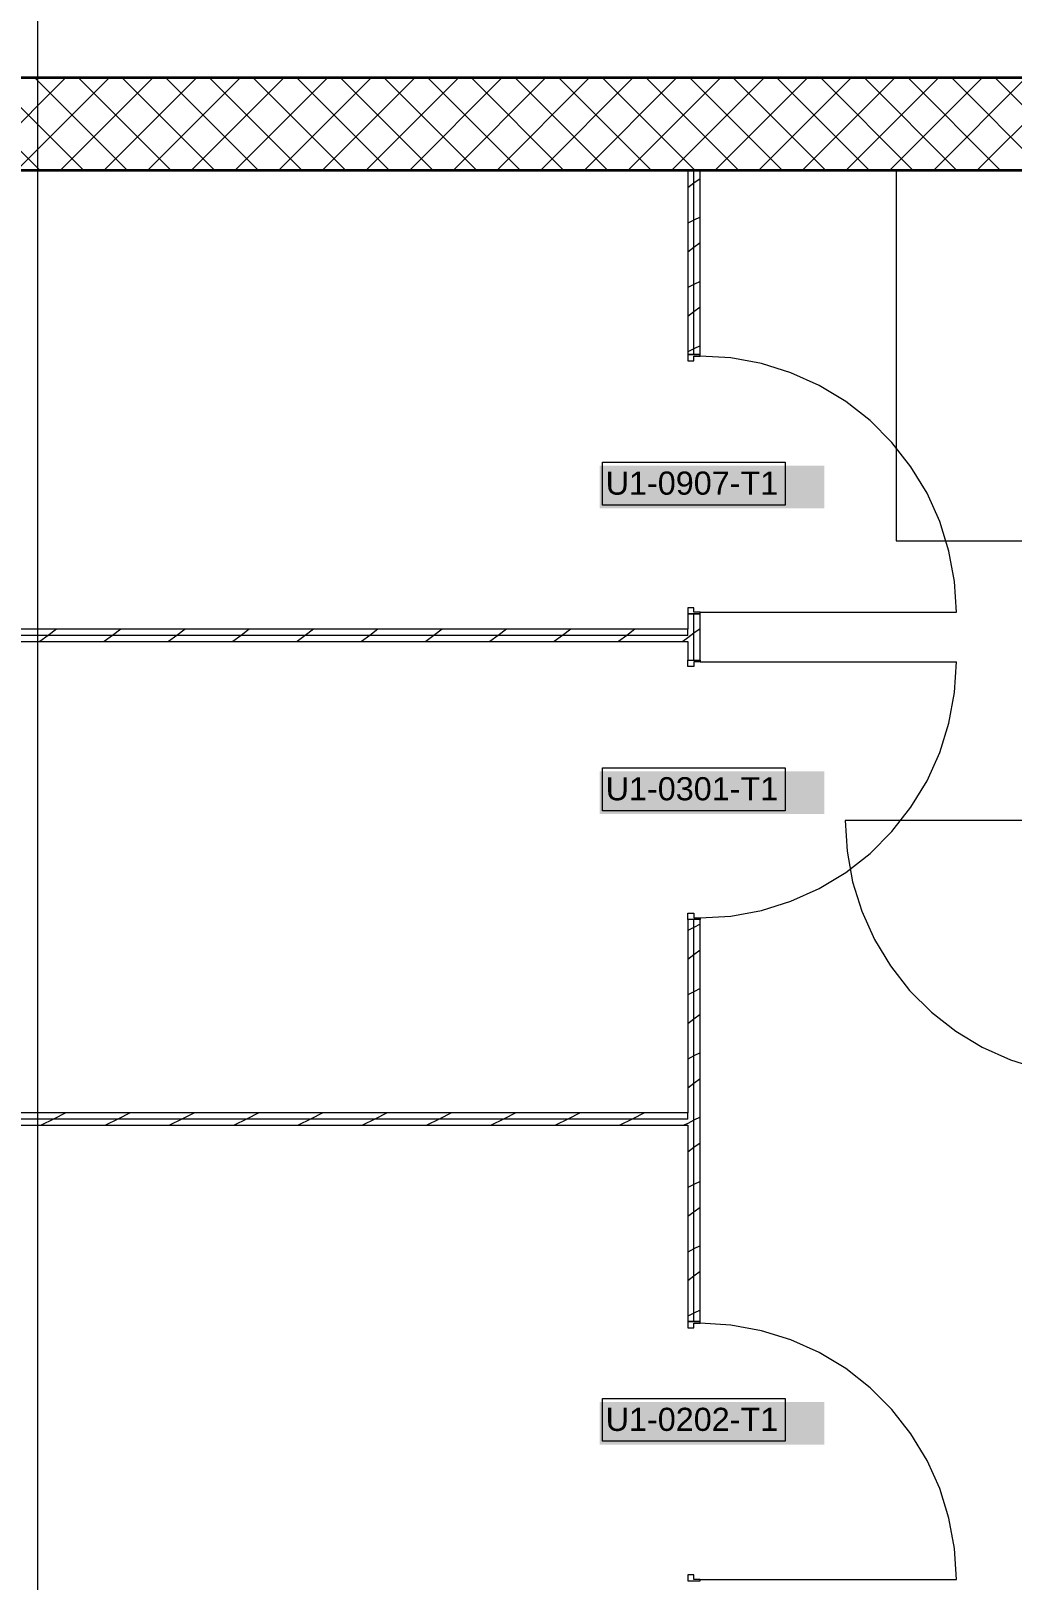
# Model space of a CAD drawing. Extents: x -882 to 613, y -179 to 707.
# Drawn here: x 134.7 to 198.3, y 466.9 to 567.3 of the extents above; entities that cross this region are included whole.
import ezdxf
from ezdxf.lldxf.tags import DXFTag

# ---------------------------------------------------------------- set-up
doc = ezdxf.new("R2010")
doc.units = 0
doc.layers.get('0').update_dxf_attribs({"lineweight": 13})
for name, color, linetype, lineweight in [('A-DETL-GENF-HDLN', 7, '_Verdeckte Linien_', 9), ('A-DOOR-____-IDEN', 7, 'Continuous', 5), ('A-DOOR-FRAM-MCUT', 7, 'Continuous', 9), ('A-DOOR-OPNG-OTLN', 7, 'Continuous', 9), ('A-WALL-____-MCUT', 7, 'Continuous', 35), ('A-WALL-____-PATT', 7, 'Continuous', 35), ('A-WALL-FNSH-MCUT', 7, 'Continuous', 35), ('S-GRID-____-OTLN', 7, 'Continuous', 5)]:
    doc.layers.add(name, color=color, linetype=linetype, lineweight=lineweight)
doc.styles.get("Standard").update_dxf_attribs({"font": 'arial.ttf'})
tags = doc.linetypes.add('_Rasterlinie_', pattern=[0.375, 0.2, -0.05, 0.075, -0.05]).pattern_tags.tags
tags[10:11] = [DXFTag(74, 4), DXFTag(75, 0), DXFTag(340, '0'), DXFTag(46, 1.0), DXFTag(50, 0.0), DXFTag(44, 0.0), DXFTag(45, 0.0)]
tags[8:9] = [DXFTag(74, 4), DXFTag(75, 0), DXFTag(340, '0'), DXFTag(46, 1.0), DXFTag(50, 0.0), DXFTag(44, 0.0), DXFTag(45, 0.0)]
tags[6:7] = [DXFTag(74, 4), DXFTag(75, 0), DXFTag(340, '0'), DXFTag(46, 1.0), DXFTag(50, 0.0), DXFTag(44, 0.0), DXFTag(45, 0.0)]
tags[4:5] = [DXFTag(74, 4), DXFTag(75, 0), DXFTag(340, '0'), DXFTag(46, 1.0), DXFTag(50, 0.0), DXFTag(44, 0.0), DXFTag(45, 0.0)]
tags = doc.linetypes.add('_Verdeckte Linien_', pattern=[0.15, 0.1, -0.05]).pattern_tags.tags
tags[6:7] = [DXFTag(74, 4), DXFTag(75, 0), DXFTag(340, '0'), DXFTag(46, 1.0), DXFTag(50, 0.0), DXFTag(44, 0.0), DXFTag(45, 0.0)]
tags[4:5] = [DXFTag(74, 4), DXFTag(75, 0), DXFTag(340, '0'), DXFTag(46, 1.0), DXFTag(50, 0.0), DXFTag(44, 0.0), DXFTag(45, 0.0)]

# ---------------------------------------------------------------- blocks, each defined once
blk = doc.blocks.new('Referenz-A0UJ2IESXE', base_point=(-902.38, -164.15))
at = {"layer": 'A-DETL-GENF-HDLN', "color": 0, "linetype": '_Verdeckte Linien_', "ltscale": 0.13}
for p, q in [((203.79, 558.29), (190.79, 558.29)), ((190.79, 558.29), (190.79, 534.29)), ((190.79, 534.29), (222.79, 534.29))]:
    blk.add_line(p, q, dxfattribs=at)
at = {"layer": 'A-DOOR-____-IDEN', "color": 0, "linetype": 'Continuous', "ltscale": 0.13}
for p, q in [((171.77, 539.4), (183.61, 539.4)), ((171.77, 536.62), (171.77, 539.4)), ((183.61, 539.4), (183.61, 536.62)), ((183.61, 536.62), (171.77, 536.62)), ((171.77, 519.6), (183.61, 519.6)), ((171.77, 516.82), (171.77, 519.6)), ((183.61, 519.6), (183.61, 516.82)), ((183.61, 516.82), (171.77, 516.82)), ((171.77, 478.75), (183.61, 478.75)), ((171.77, 475.97), (171.77, 478.75)), ((183.61, 478.75), (183.61, 475.97)), ((183.61, 475.97), (171.77, 475.97))]:
    blk.add_line(p, q, dxfattribs=at)
at = {"layer": 'A-DOOR-____-IDEN', "color": 7, "linetype": 'Continuous', "ltscale": 0.13, "true_color": 0xffffff}
for points in [[(171.59, 536.4), (186.13, 536.4), (171.59, 539.16)], [(186.13, 536.4), (171.59, 539.16), (186.13, 539.16)], [(171.59, 516.6), (186.13, 516.6), (171.59, 519.36)], [(186.13, 516.6), (171.59, 519.36), (186.13, 519.36)], [(171.59, 475.75), (186.13, 475.75), (171.59, 478.51)], [(186.13, 475.75), (171.59, 478.51), (186.13, 478.51)]]:
    blk.add_solid(points, dxfattribs=at)
at = {"layer": 'A-DOOR-FRAM-MCUT', "color": 0, "linetype": 'Continuous', "ltscale": 0.13}
for p, q in [((178.09, 546.37), (177.29, 546.37)), ((177.29, 546.37), (177.29, 545.97)), ((177.69, 545.97), (177.69, 546.27)), ((177.69, 546.27), (178.09, 546.27)), ((178.09, 546.27), (178.09, 546.37)), ((177.29, 545.97), (177.69, 545.97)), ((177.69, 529.97), (177.29, 529.97)), ((177.29, 529.97), (177.29, 529.57)), ((177.29, 529.57), (178.09, 529.57)), ((177.69, 529.67), (177.69, 529.97)), ((178.09, 529.67), (177.69, 529.67)), ((178.09, 529.57), (178.09, 529.67)), ((177.29, 526.57), (178.09, 526.57)), ((177.29, 526.17), (177.29, 526.57)), ((177.69, 526.17), (177.29, 526.17)), ((177.69, 526.47), (177.69, 526.17)), ((178.09, 526.47), (177.69, 526.47)), ((178.09, 526.57), (178.09, 526.47)), ((177.29, 510.17), (177.69, 510.17)), ((177.29, 509.77), (177.29, 510.17)), ((177.69, 510.17), (177.69, 509.87)), ((178.09, 509.77), (177.29, 509.77)), ((177.69, 509.87), (178.09, 509.87)), ((178.09, 509.87), (178.09, 509.77)), ((178.09, 483.72), (177.29, 483.72)), ((177.29, 483.72), (177.29, 483.32)), ((177.29, 483.32), (177.69, 483.32)), ((177.69, 483.32), (177.69, 483.62)), ((177.69, 483.62), (178.09, 483.62)), ((178.09, 483.62), (178.09, 483.72)), ((177.69, 467.32), (177.29, 467.32)), ((177.29, 467.32), (177.29, 466.92)), ((177.29, 466.92), (178.09, 466.92)), ((177.69, 467.02), (177.69, 467.32)), ((178.09, 467.02), (177.69, 467.02)), ((178.09, 466.92), (178.09, 467.02))]:
    blk.add_line(p, q, dxfattribs=at)
at = {"layer": 'A-DOOR-OPNG-OTLN', "color": 0, "linetype": 'Continuous', "ltscale": 0.13}
for p, q in [((180.09, 546.15), (178.09, 546.27)), ((182.06, 545.78), (180.09, 546.15)), ((183.97, 545.19), (182.06, 545.78)), ((185.8, 544.37), (183.97, 545.19)), ((187.52, 543.33), (185.8, 544.37)), ((189.1, 542.09), (187.52, 543.33)), ((190.51, 540.67), (189.1, 542.09)), ((191.75, 539.1), (190.51, 540.67)), ((192.79, 537.38), (191.75, 539.1)), ((193.61, 535.55), (192.79, 537.38)), ((194.21, 533.64), (193.61, 535.55)), ((194.57, 531.67), (194.21, 533.64)), ((194.69, 529.67), (194.57, 531.67)), ((178.09, 529.67), (194.69, 529.67)), ((178.09, 526.47), (194.69, 526.47)), ((194.57, 524.47), (194.69, 526.47)), ((194.21, 522.49), (194.57, 524.47)), ((193.61, 520.58), (194.21, 522.49)), ((192.79, 518.75), (193.61, 520.58)), ((191.75, 517.04), (192.79, 518.75)), ((204.09, 516.19), (187.49, 516.19)), ((187.49, 516.19), (187.61, 514.19)), ((190.51, 515.46), (191.75, 517.04)), ((189.1, 514.04), (190.51, 515.46)), ((187.61, 514.19), (187.97, 512.22)), ((187.52, 512.81), (189.1, 514.04)), ((185.8, 511.77), (187.52, 512.81)), ((187.97, 512.22), (188.57, 510.31)), ((183.97, 510.95), (185.8, 511.77)), ((180.09, 509.99), (182.06, 510.35)), ((182.06, 510.35), (183.97, 510.95)), ((188.57, 510.31), (189.39, 508.48)), ((178.09, 509.87), (180.09, 509.99)), ((189.39, 508.48), (190.43, 506.76)), ((190.43, 506.76), (191.66, 505.18)), ((191.66, 505.18), (193.08, 503.77)), ((193.08, 503.77), (194.66, 502.53)), ((194.66, 502.53), (196.37, 501.49)), ((196.37, 501.49), (198.2, 500.67)), ((198.2, 500.67), (200.12, 500.07)), ((180.09, 483.5), (178.09, 483.62)), ((182.06, 483.13), (180.09, 483.5)), ((183.97, 482.54), (182.06, 483.13)), ((185.8, 481.72), (183.97, 482.54)), ((187.52, 480.68), (185.8, 481.72)), ((189.1, 479.44), (187.52, 480.68)), ((190.51, 478.02), (189.1, 479.44)), ((191.75, 476.45), (190.51, 478.02)), ((192.79, 474.73), (191.75, 476.45)), ((193.61, 472.9), (192.79, 474.73)), ((194.21, 470.99), (193.61, 472.9)), ((194.57, 469.02), (194.21, 470.99)), ((194.69, 467.02), (194.57, 469.02)), ((178.09, 467.02), (194.69, 467.02))]:
    blk.add_line(p, q, dxfattribs=at)
at = {"layer": 'A-WALL-____-MCUT', "color": 0, "linetype": 'Continuous', "ltscale": 0.35}
for p, q in [((368.89, 564.29), (-640.67, 564.29)), ((222.79, 558.29), (111.49, 558.29))]:
    blk.add_line(p, q, dxfattribs=at)
at = {"layer": 'A-WALL-____-MCUT', "color": 0, "linetype": 'Continuous', "lineweight": 9, "ltscale": 0.13}
for p, q in [((177.69, 546.37), (177.69, 558.29)), ((177.69, 526.57), (177.69, 529.57)), ((177.29, 528.17), (111.49, 528.17)), ((177.29, 528.17), (177.29, 528.57)), ((177.69, 483.72), (177.69, 509.77)), ((177.29, 496.84), (177.29, 497.24)), ((177.29, 496.84), (111.49, 496.84))]:
    blk.add_line(p, q, dxfattribs=at)
at = {"layer": 'A-WALL-____-PATT', "color": 0, "linetype": 'Continuous', "lineweight": 9, "ltscale": 0.13}
for p, q in [((135.33, 558.29), (129.33, 564.29)), ((130.97, 558.29), (136.97, 564.29)), ((138.16, 558.29), (132.16, 564.29)), ((133.8, 558.29), (139.8, 564.29)), ((140.99, 558.29), (134.99, 564.29)), ((136.63, 558.29), (142.63, 564.29)), ((143.82, 558.29), (137.82, 564.29)), ((139.46, 558.29), (145.46, 564.29)), ((146.65, 558.29), (140.65, 564.29)), ((142.28, 558.29), (148.28, 564.29)), ((149.47, 558.29), (143.47, 564.29)), ((145.11, 558.29), (151.11, 564.29)), ((152.3, 558.29), (146.3, 564.29)), ((147.94, 558.29), (153.94, 564.29)), ((155.13, 558.29), (149.13, 564.29)), ((150.77, 558.29), (156.77, 564.29)), ((157.96, 558.29), (151.96, 564.29)), ((153.6, 558.29), (159.6, 564.29)), ((160.79, 558.29), (154.79, 564.29)), ((156.43, 558.29), (162.43, 564.29)), ((163.62, 558.29), (157.62, 564.29)), ((159.25, 558.29), (165.25, 564.29)), ((166.45, 558.29), (160.45, 564.29)), ((162.08, 558.29), (168.08, 564.29)), ((169.27, 558.29), (163.27, 564.29)), ((164.91, 558.29), (170.91, 564.29)), ((172.1, 558.29), (166.1, 564.29)), ((167.74, 558.29), (173.74, 564.29)), ((174.93, 558.29), (168.93, 564.29)), ((170.57, 558.29), (176.57, 564.29)), ((177.76, 558.29), (171.76, 564.29)), ((173.4, 558.29), (179.4, 564.29)), ((180.59, 558.29), (174.59, 564.29)), ((176.23, 558.29), (182.23, 564.29)), ((183.42, 558.29), (177.42, 564.29)), ((179.05, 558.29), (185.05, 564.29)), ((186.24, 558.29), (180.24, 564.29)), ((181.88, 558.29), (187.88, 564.29)), ((189.07, 558.29), (183.07, 564.29)), ((184.71, 558.29), (190.71, 564.29)), ((191.9, 558.29), (185.9, 564.29)), ((187.54, 558.29), (193.54, 564.29)), ((194.73, 558.29), (188.73, 564.29)), ((190.37, 558.29), (196.37, 564.29)), ((197.56, 558.29), (191.56, 564.29)), ((193.2, 558.29), (199.2, 564.29)), ((200.39, 558.29), (194.39, 564.29)), ((196.02, 558.29), (202.02, 564.29)), ((203.21, 558.29), (197.21, 564.29)), ((177.69, 557.46), (177.29, 557.16)), ((178.09, 557.76), (177.69, 557.46)), ((178.09, 555.27), (177.69, 555.07)), ((177.69, 555.07), (177.29, 554.87)), ((177.69, 553.3), (177.29, 553)), ((178.09, 553.6), (177.69, 553.3)), ((177.69, 550.91), (177.29, 550.71)), ((178.09, 551.11), (177.69, 550.91)), ((178.09, 549.43), (177.69, 549.13)), ((177.69, 549.13), (177.29, 548.83)), ((177.69, 546.74), (177.29, 546.54)), ((178.09, 546.94), (177.69, 546.74)), ((135.85, 528.17), (135.32, 527.77)), ((136.39, 528.57), (135.85, 528.17)), ((140.02, 528.17), (139.48, 527.77)), ((140.55, 528.57), (140.02, 528.17)), ((144.18, 528.17), (143.65, 527.77)), ((144.72, 528.57), (144.18, 528.17)), ((148.35, 528.17), (147.81, 527.77)), ((148.88, 528.57), (148.35, 528.17)), ((152.51, 528.17), (151.98, 527.77)), ((153.05, 528.57), (152.51, 528.17)), ((156.68, 528.17), (156.14, 527.77)), ((157.21, 528.57), (156.68, 528.17)), ((160.84, 528.17), (160.31, 527.77)), ((161.38, 528.57), (160.84, 528.17)), ((165.01, 528.17), (164.47, 527.77)), ((165.54, 528.57), (165.01, 528.17)), ((169.17, 528.17), (168.64, 527.77)), ((169.71, 528.57), (169.17, 528.17)), ((173.34, 528.17), (172.8, 527.77)), ((173.87, 528.57), (173.34, 528.17)), ((177.69, 528.31), (177.29, 528.01)), ((178.09, 528.61), (177.69, 528.31)), ((177.29, 528.01), (176.97, 527.77)), ((177.69, 509.26), (177.29, 509.06)), ((178.09, 509.46), (177.69, 509.26)), ((177.69, 507.48), (177.29, 507.18)), ((178.09, 507.78), (177.69, 507.48)), ((177.69, 505.09), (177.29, 504.89)), ((178.09, 505.29), (177.69, 505.09)), ((177.69, 503.32), (177.29, 503.02)), ((178.09, 503.62), (177.69, 503.32)), ((178.09, 501.13), (177.69, 500.93)), ((177.69, 500.93), (177.29, 500.73)), ((177.69, 499.15), (177.29, 498.85)), ((178.09, 499.45), (177.69, 499.15)), ((136.99, 497.24), (136.19, 496.84)), ((141.16, 497.24), (140.36, 496.84)), ((145.32, 497.24), (144.52, 496.84)), ((149.49, 497.24), (148.69, 496.84)), ((153.65, 497.24), (152.85, 496.84)), ((157.82, 497.24), (157.02, 496.84)), ((161.98, 497.24), (161.18, 496.84)), ((166.15, 497.24), (165.35, 496.84)), ((170.31, 497.24), (169.51, 496.84)), ((174.48, 497.24), (173.68, 496.84)), ((136.19, 496.84), (135.39, 496.44)), ((140.36, 496.84), (139.56, 496.44)), ((144.52, 496.84), (143.72, 496.44)), ((148.69, 496.84), (147.89, 496.44)), ((152.85, 496.84), (152.05, 496.44)), ((157.02, 496.84), (156.22, 496.44)), ((161.18, 496.84), (160.38, 496.44)), ((165.35, 496.84), (164.55, 496.44)), ((169.51, 496.84), (168.71, 496.44)), ((173.68, 496.84), (172.88, 496.44)), ((177.29, 496.56), (177.04, 496.44)), ((177.69, 496.76), (177.29, 496.56)), ((178.09, 496.96), (177.69, 496.76)), ((178.09, 495.29), (177.69, 494.99)), ((177.69, 494.99), (177.29, 494.69)), ((177.69, 492.6), (177.29, 492.4)), ((178.09, 492.8), (177.69, 492.6)), ((178.09, 491.12), (177.69, 490.82)), ((177.69, 490.82), (177.29, 490.52)), ((177.69, 488.43), (177.29, 488.23)), ((178.09, 488.63), (177.69, 488.43)), ((177.69, 486.66), (177.29, 486.36)), ((178.09, 486.96), (177.69, 486.66)), ((177.69, 484.27), (177.29, 484.07)), ((178.09, 484.47), (177.69, 484.27))]:
    blk.add_line(p, q, dxfattribs=at)
at = {"layer": 'A-WALL-FNSH-MCUT', "color": 0, "linetype": 'Continuous', "lineweight": 9, "ltscale": 0.13}
for p, q in [((177.29, 558.29), (177.29, 546.37)), ((178.09, 546.37), (178.09, 558.29)), ((177.29, 546.37), (178.09, 546.37)), ((177.29, 529.57), (177.29, 528.57)), ((178.09, 529.57), (177.29, 529.57)), ((178.09, 526.57), (178.09, 529.57)), ((177.29, 528.57), (111.49, 528.57)), ((111.49, 527.77), (177.29, 527.77)), ((177.29, 527.77), (177.29, 526.57)), ((177.29, 526.57), (178.09, 526.57)), ((177.29, 509.77), (177.29, 497.24)), ((178.09, 509.77), (177.29, 509.77)), ((178.09, 483.72), (178.09, 509.77)), ((177.29, 497.24), (111.49, 497.24)), ((111.49, 496.44), (177.29, 496.44)), ((177.29, 496.44), (177.29, 483.72)), ((177.29, 483.72), (178.09, 483.72))]:
    blk.add_line(p, q, dxfattribs=at)
at = {"layer": 'S-GRID-____-OTLN', "color": 0, "linetype": '_Rasterlinie_', "ltscale": 0.13}
blk.add_line((135.19, -116.81), (135.19, 660.29), dxfattribs=at)
at = {"layer": 'A-DOOR-____-IDEN', "color": 0, "linetype": 'Continuous', "ltscale": 0.13, "char_height": 1.5, "attachment_point": 1}
for s, insert in [('{\\fArial;U1-0907-T1}', (171.97, 538.79)), ('{\\fArial;U1-0301-T1}', (171.97, 518.99)), ('{\\fArial;U1-0202-T1}', (171.97, 478.14))]:
    blk.add_mtext(s, dxfattribs=dict(at, insert=insert))

msp = doc.modelspace()

# ---------------------------------------------------------------- block references
at = {"color": 9, "lineweight": 25, "ltscale": 0.25, "true_color": 0xc0c0c0}
msp.add_blockref('Referenz-A0UJ2IESXE', (-902.38, -164.15), dxfattribs=at)

doc.saveas('drawing.dxf')
